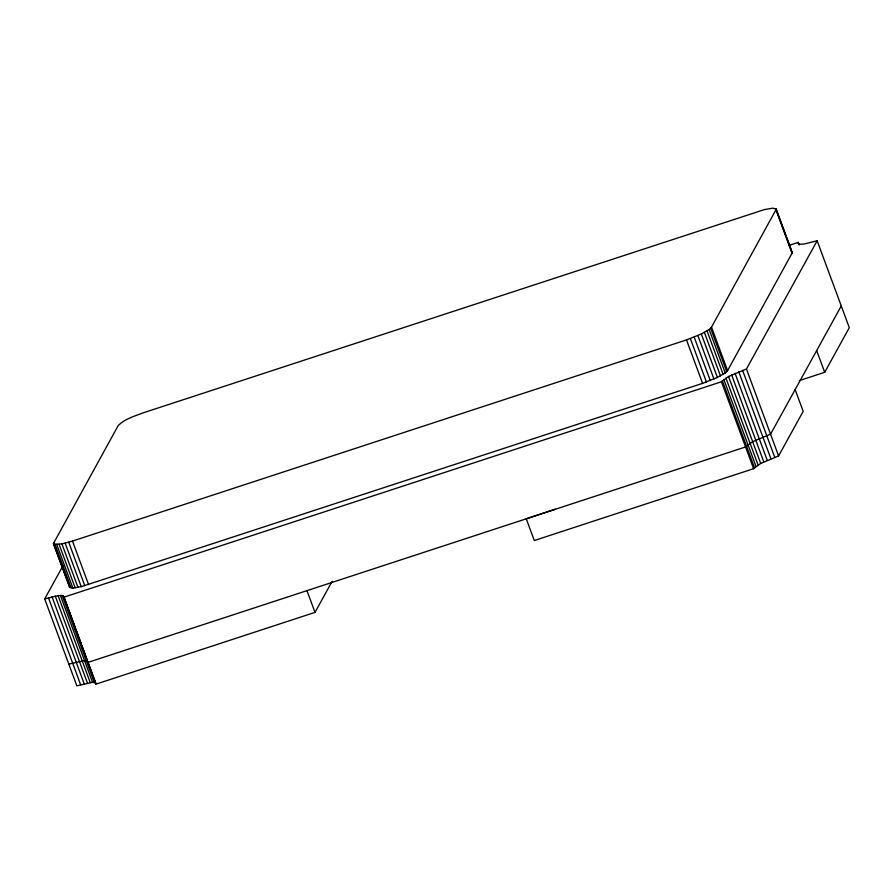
<?xml version="1.0" encoding="UTF-8"?>
<svg xmlns="http://www.w3.org/2000/svg" width="894" height="894" viewBox="0 0 894 894"><rect width="100%" height="100%" fill="white"/><g stroke="black" fill="none" stroke-linecap="round" stroke-linejoin="round"><path stroke-width="1.34" d="M53.428 543.552L118.176 425.6C124.836 418.861 134.547 416.179 143.185 412.838L764.526 209.554L772.908 208.157L776.26 209.207L792.341 252.667L727.582 370.608L725.213 372.954L717.401 377.447L702.583 383.37L81.242 586.665L72.861 588.062L69.497 587.012L53.428 543.552L69.978 587.626M95.714 684.234L63.753 596.443L62.155 595.482L58.076 595.605L44.7 598.913L76.85 685.843L92.551 682.323L95.434 682.759L95.714 684.234L315.001 612.39L332.132 581.323M69.497 587.012L69.698 586.151M53.897 544.167L61.932 543.932L72.481 541.082L686.503 339.91L701.321 333.987L709.132 329.495L711.512 327.148L776.26 209.207M789 245.414L798.286 242.375L798.085 243.235L799.694 244.196L803.773 244.084L817.15 240.765L849.3 327.696L824.704 372.295L799.527 380.542M44.7 598.913L62.882 565.936M63.552 597.304L721.436 381.76L728.543 376.497L746.445 368.998L817.15 240.765M841.265 305.96L770.561 434.193L752.659 441.692L745.551 446.955L87.668 662.499L87.4 661.024L84.517 660.599L68.816 664.108M555.263 509.2L526.264 518.811L534.299 540.535L753.597 468.691L760.705 463.427L778.596 455.929L803.192 411.329L795.146 389.594M791.872 252.052L792.341 252.667M798.286 242.375L799.258 244.978M775.791 208.593L791.402 250.778M776.059 210.068L792.14 253.527M816.669 350.56L824.704 372.295M746.445 368.998L778.596 455.929M742.59 370.339L774.74 457.259M738.757 371.792L770.907 458.723M735.069 373.346L767.22 460.265M731.627 374.921L763.778 461.852M711.512 327.148L727.582 370.608M710.641 328.232L726.721 371.692M728.543 376.497L760.705 463.427M709.132 329.495L725.213 372.954M725.917 378.017L758.067 464.936M707.031 330.903L723.112 374.362M723.816 379.425L755.966 466.355M722.307 380.688L754.458 467.618M704.405 332.412L720.475 375.882M721.436 381.76L753.597 468.691M701.321 333.987L717.401 377.447M697.879 335.574L713.96 379.034M694.191 337.116L710.272 380.576M690.358 338.58L706.439 382.04M686.503 339.91L702.583 383.37M306.966 590.655L315.001 612.39M72.481 541.082L88.562 584.542M68.715 542.245L84.796 585.704M65.161 543.206L81.242 586.665M61.932 543.932L78.001 587.392M59.105 544.39L75.185 587.861M56.78 544.591L72.861 588.062M55.026 544.513L71.107 587.984M53.629 542.692L58.356 555.476M59.775 559.309L69.229 584.877M64.234 597.751L68.581 609.484M69.542 612.088L74.85 626.437M75.811 629.041L81.119 643.389M82.08 645.993L87.388 660.342M88.35 662.923L95.915 683.374M63.284 595.829L95.434 682.759M62.155 595.482L94.306 682.401M60.401 595.404L92.551 682.323M58.076 595.605L90.227 682.524M55.249 596.063L87.411 682.994M52.02 596.79L84.17 683.72M48.466 597.751L80.616 684.681"/></g></svg>
